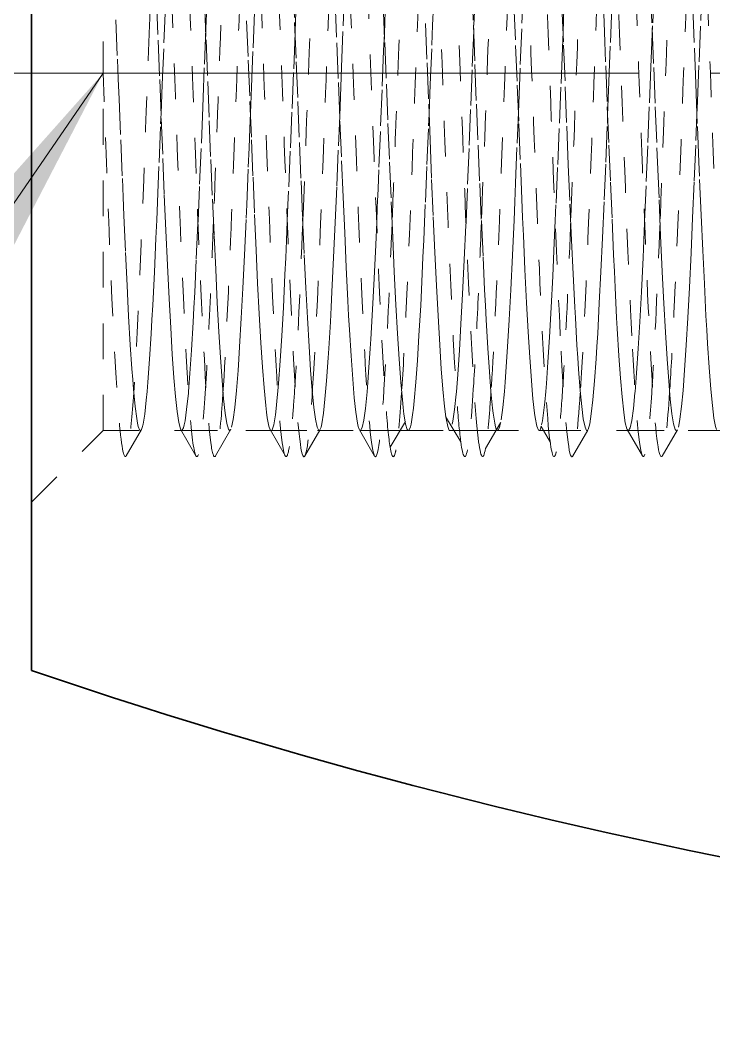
# Model space of a CAD drawing. Header units: millimetres. Extents: x -742 to 742, y -525 to 525.
# Drawn here: x -475.67 to -456.25, y 43.8 to 71.89 of the extents above; entities that cross this region are included whole.
import ezdxf

# ---------------------------------------------------------------- set-up
doc = ezdxf.new("R2010")
doc.units = ezdxf.units.MM
doc.linetypes.add('点画线', pattern=[18, 12, -2, 2, -2])
doc.linetypes.add('虚线', pattern=[2, 1, -1])
doc.layers.get('0').update_dxf_attribs({"lineweight": 35})
for name, color, linetype, lineweight in [('中心线层', 1, '点画线', 18), ('尺寸线层', 3, 'Continuous', 18), ('粗实线层', 7, 'Continuous', 35), ('虚线层', 6, '虚线', 18)]:
    doc.layers.add(name, color=color, linetype=linetype, lineweight=lineweight)

# ---------------------------------------------------------------- blocks, each defined once
blk = doc.blocks.new('*X5')
blk.add_line((-884.125, -146.714), (-884.125, -105.001))
blk.add_arc((-834.125, 0), 155, 251.18102, 270.00005)
at = {"layer": '虚线层', "color": 7}
for p, q in [((-882.125, -119.269), (-882.125, -130.001)), ((-882.125, -140.001), (-882.125, -130.005)), ((-884.125, -142), (-882.125, -140)), ((-884.125, -142.001), (-882.125, -140.001)), ((-884.125, -142.001), (-882.125, -140.001)), ((-882.125, -140), (-873.607, -140)), ((-882.125, -140.001), (-881.081, -140.001)), ((-882.125, -140.001), (-881.081, -140.001)), ((-879.92, -140.001), (-878.581, -140.001)), ((-879.92, -140.001), (-878.581, -140.001)), ((-877.42, -140.001), (-876.078, -140.001)), ((-877.42, -140.001), (-876.078, -140.001)), ((-874.923, -140.001), (-873.58, -140.001)), ((-874.923, -140.001), (-873.607, -140.001)), ((-873.607, -140), (-872.244, -140)), ((-873.607, -140.001), (-873.58, -140.001)), ((-872.421, -140.001), (-871.499, -140.001)), ((-872.421, -140.001), (-872.244, -140.001)), ((-872.244, -140), (-871.499, -140)), ((-872.244, -140.001), (-871.499, -140.001)), ((-871.499, -140), (-869.751, -140)), ((-871.499, -140.001), (-871.081, -140.001)), ((-871.499, -140.001), (-871.081, -140.001)), ((-869.919, -140.001), (-869.751, -140.001)), ((-869.919, -140.001), (-869.751, -140.001)), ((-869.751, -140), (-843.614, -140)), ((-869.751, -140.001), (-868.578, -140.001)), ((-869.751, -140.001), (-868.578, -140.001)), ((-867.422, -140.001), (-866.079, -140.001)), ((-867.422, -140.001), (-866.079, -140.001))]:
    blk.add_line(p, q, dxfattribs=at)
for points in [[(-879.948, -139.974), (-879.959, -139.949), (-880.004, -139.775), (-880.052, -139.464), (-880.098, -139.049), (-880.141, -138.524), (-880.186, -137.859), (-880.228, -137.128), (-880.272, -136.31), (-880.32, -135.367), (-880.366, -134.403), (-880.41, -133.384), (-880.455, -132.269), (-880.497, -131.18), (-880.541, -130.076), (-880.588, -128.915), (-880.634, -127.824)], [(-879.284, -127.973), (-879.24, -129.067), (-879.195, -130.229), (-879.153, -131.332), (-879.109, -132.418), (-879.062, -133.528), (-879.016, -134.539), (-878.971, -135.496), (-878.926, -136.428), (-878.883, -137.235), (-878.841, -137.953), (-878.794, -138.603), (-878.749, -139.113), (-878.703, -139.512), (-878.656, -139.806), (-878.614, -139.963), (-878.581, -140.001)], [(-878.736, -120.135), (-878.779, -120.376), (-878.824, -120.756), (-878.87, -121.234), (-878.915, -121.818), (-878.963, -122.541), (-879.006, -123.322), (-879.027, -123.747), (-879.048, -124.185), (-879.093, -125.168), (-879.138, -126.165), (-879.183, -127.208), (-879.231, -128.341), (-879.248, -128.746)], [(-877.444, -139.983), (-877.484, -139.879), (-877.529, -139.646), (-877.551, -139.484), (-877.572, -139.296), (-877.616, -138.805), (-877.659, -138.227), (-877.704, -137.549), (-877.752, -136.737), (-877.798, -135.879), (-877.841, -134.95), (-877.886, -133.908), (-877.928, -132.868), (-877.972, -131.792), (-878.02, -130.638), (-878.066, -129.533), (-878.11, -128.432)], [(-876.809, -127.444), (-876.762, -128.584), (-876.716, -129.685), (-876.671, -130.791), (-876.626, -131.942), (-876.583, -133.014), (-876.541, -134.048), (-876.494, -135.082), (-876.449, -136.002), (-876.403, -136.849), (-876.356, -137.648), (-876.314, -138.313), (-876.272, -138.876), (-876.226, -139.351), (-876.181, -139.685), (-876.135, -139.901), (-876.087, -139.998), (-876.078, -140.001)], [(-876.199, -120.03), (-876.21, -120.053), (-876.256, -120.239), (-876.302, -120.538), (-876.347, -120.953), (-876.394, -121.508), (-876.436, -122.143), (-876.479, -122.874), (-876.524, -123.737), (-876.57, -124.635), (-876.615, -125.6), (-876.663, -126.672), (-876.706, -127.734), (-876.727, -128.28), (-876.748, -128.823), (-876.75, -128.874)], [(-874.946, -139.983), (-874.96, -139.956), (-874.981, -139.888), (-875.002, -139.791), (-875.047, -139.488), (-875.091, -139.081), (-875.136, -138.563), (-875.184, -137.906), (-875.229, -137.181), (-875.251, -136.782), (-875.272, -136.369), (-875.316, -135.431), (-875.359, -134.47), (-875.404, -133.455), (-875.452, -132.343), (-875.498, -131.255), (-875.541, -130.152), (-875.586, -128.99), (-875.628, -127.898)], [(-874.283, -128.047), (-874.241, -129.142), (-874.194, -130.305), (-874.149, -131.406), (-874.103, -132.491), (-874.056, -133.598), (-874.014, -134.606), (-873.972, -135.559), (-873.926, -136.486), (-873.881, -137.287), (-873.835, -137.998), (-873.787, -138.641), (-873.744, -139.144), (-873.723, -139.356), (-873.702, -139.536), (-873.669, -139.757)], [(-873.734, -120.123), (-873.779, -120.356), (-873.825, -120.728), (-873.867, -121.198), (-873.91, -121.775), (-873.956, -122.491), (-874.002, -123.266), (-874.047, -124.123), (-874.094, -125.102), (-874.136, -126.095), (-874.179, -127.135), (-874.224, -128.267), (-874.25, -128.894)], [(-872.531, -139.613), (-872.568, -139.323), (-872.616, -138.84), (-872.66, -138.27), (-872.681, -137.944), (-872.702, -137.598), (-872.747, -136.792), (-872.791, -135.94), (-872.836, -135.016), (-872.884, -133.978), (-872.929, -132.94), (-872.951, -132.403), (-872.972, -131.867), (-873.016, -130.713), (-873.059, -129.608), (-873.104, -128.507)], [(-871.803, -127.517), (-871.756, -128.658), (-871.714, -129.761), (-871.672, -130.866), (-871.626, -132.017), (-871.581, -133.086), (-871.535, -134.117), (-871.487, -135.147), (-871.444, -136.062), (-871.423, -136.496), (-871.402, -136.904), (-871.357, -137.697), (-871.312, -138.355), (-871.267, -138.911), (-871.219, -139.377), (-871.202, -139.512)], [(-871.2, -120.025), (-871.21, -120.046), (-871.255, -120.223), (-871.297, -120.514), (-871.341, -120.921), (-871.388, -121.469), (-871.434, -122.097), (-871.479, -122.821), (-871.525, -123.678), (-871.567, -124.572), (-871.61, -125.532), (-871.656, -126.601), (-871.702, -127.66), (-871.747, -128.748), (-871.75, -128.818)], [(-870.048, -139.512), (-870.091, -139.113), (-870.112, -138.869), (-870.133, -138.602), (-870.178, -137.952), (-870.223, -137.234), (-870.268, -136.427), (-870.316, -135.494), (-870.36, -134.538), (-870.381, -134.034), (-870.402, -133.526), (-870.447, -132.416), (-870.491, -131.33), (-870.536, -130.227), (-870.584, -129.065), (-870.629, -127.972)], [(-869.804, -120.02), (-869.771, -120.101), (-869.726, -120.332), (-869.683, -120.673), (-869.641, -121.129), (-869.594, -121.724), (-869.549, -122.394), (-869.503, -123.158), (-869.456, -124.05), (-869.414, -124.974), (-869.372, -125.959), (-869.326, -127.049), (-869.281, -128.122), (-869.235, -129.217), (-869.187, -130.38), (-869.144, -131.481), (-869.123, -132.03), (-869.102, -132.564), (-869.057, -133.669), (-869.012, -134.674), (-868.967, -135.621), (-868.919, -136.543), (-868.902, -136.847)], [(-868.728, -120.112), (-868.772, -120.336), (-868.82, -120.7), (-868.866, -121.162), (-868.91, -121.733), (-868.955, -122.441), (-868.997, -123.21), (-869.041, -124.063), (-869.088, -125.037), (-869.134, -126.025), (-869.179, -127.063), (-869.225, -128.192), (-869.25, -128.852)], [(-867.748, -136.847), (-867.791, -136.001), (-867.812, -135.545), (-867.833, -135.081), (-867.878, -134.046), (-867.923, -133.012), (-867.968, -131.941), (-868.016, -130.789), (-868.06, -129.683), (-868.081, -129.127), (-868.102, -128.582), (-868.147, -127.442)], [(-867.306, -120.021), (-867.294, -120.044), (-867.249, -120.208), (-867.203, -120.491), (-867.156, -120.914), (-867.114, -121.431), (-867.072, -122.053), (-867.026, -122.811), (-866.981, -123.622), (-866.935, -124.511), (-866.887, -125.519), (-866.844, -126.533), (-866.823, -127.061), (-866.802, -127.59), (-866.757, -128.733), (-866.712, -129.836), (-866.667, -130.941), (-866.619, -132.09), (-866.602, -132.489)], [(-866.193, -120.02), (-866.204, -120.039), (-866.252, -120.207), (-866.298, -120.49), (-866.341, -120.89), (-866.386, -121.43), (-866.428, -122.051), (-866.472, -122.769), (-866.52, -123.62), (-866.566, -124.509), (-866.61, -125.465), (-866.655, -126.53), (-866.697, -127.587), (-866.741, -128.673), (-866.75, -128.899)], [(-865.448, -132.489), (-865.491, -131.404), (-865.512, -130.85), (-865.533, -130.302), (-865.578, -129.14), (-865.623, -128.045), (-865.668, -126.975), (-865.716, -125.889), (-865.76, -124.908), (-865.781, -124.436), (-865.802, -123.988), (-865.847, -123.101), (-865.891, -122.344), (-865.936, -121.681), (-865.984, -121.093), (-866.029, -120.646), (-866.051, -120.463), (-866.072, -120.313), (-866.116, -120.091), (-866.159, -120.004), (-866.169, -120.001)], [(-881.765, -128.509), (-881.722, -129.61), (-881.7, -130.167), (-881.678, -130.716), (-881.63, -131.869), (-881.584, -132.942), (-881.562, -133.47), (-881.54, -133.979), (-881.495, -135.017), (-881.453, -135.942), (-881.431, -136.381), (-881.409, -136.794), (-881.362, -137.6), (-881.316, -138.271), (-881.293, -138.571), (-881.271, -138.841), (-881.226, -139.324), (-881.183, -139.666), (-881.162, -139.794), (-881.141, -139.89), (-881.094, -139.996), (-881.081, -140.001)], [(-880.402, -128.746), (-880.359, -127.658), (-880.338, -127.12), (-880.317, -126.599), (-880.285, -125.83)], [(-873, -131.137), (-872.966, -130.318), (-872.921, -129.212), (-872.899, -128.658), (-872.878, -128.116), (-872.834, -126.989), (-872.791, -125.954), (-872.785, -125.814)], [(-865.5, -131.164), (-865.484, -130.785), (-865.44, -129.68), (-865.395, -128.522), (-865.353, -127.439), (-865.309, -126.387), (-865.285, -125.827)], [(-878, -131.12), (-877.972, -130.393), (-877.927, -129.287), (-877.882, -128.19), (-877.834, -127.061), (-877.79, -126.024), (-877.783, -125.861)], [(-875.5, -131.19), (-875.49, -130.936), (-875.469, -130.38), (-875.448, -129.831), (-875.403, -128.671), (-875.359, -127.585), (-875.314, -126.528), (-875.283, -125.844)], [(-870.5, -131.101), (-870.491, -130.86), (-870.446, -129.755), (-870.398, -128.597), (-870.353, -127.512), (-870.309, -126.458), (-870.284, -125.844)], [(-868, -131.174), (-867.965, -130.242), (-867.922, -129.137), (-867.878, -128.042), (-867.83, -126.917), (-867.784, -125.886), (-867.783, -125.864)], [(-880.5, -131.117), (-880.489, -130.863), (-880.467, -130.315), (-880.419, -129.153), (-880.402, -128.746)], [(-879.248, -128.746), (-879.291, -129.849), (-879.312, -130.406), (-879.333, -130.954), (-879.378, -132.103), (-879.423, -133.169), (-879.466, -134.152)], [(-879.248, -128.746), (-879.291, -129.849), (-879.312, -130.406), (-879.333, -130.954)], [(-876.75, -128.874), (-876.793, -129.984), (-876.838, -131.088), (-876.883, -132.179), (-876.931, -133.297), (-876.948, -133.681)], [(-874.25, -128.894), (-874.27, -129.365), (-874.315, -130.47), (-874.363, -131.627), (-874.406, -132.706), (-874.427, -133.239), (-874.448, -133.753), (-874.465, -134.166)], [(-871.75, -128.818), (-871.794, -129.908), (-871.836, -131.013), (-871.879, -132.105), (-871.924, -133.226), (-871.965, -134.162)], [(-869.25, -128.852), (-869.267, -129.289), (-869.31, -130.395), (-869.356, -131.552), (-869.402, -132.634), (-869.447, -133.683), (-869.467, -134.133)], [(-866.75, -128.899), (-866.788, -129.833), (-866.834, -130.938), (-866.879, -132.031), (-866.925, -133.154), (-866.966, -134.159)], [(-882.125, -130.003), (-882.125, -129.116)], [(-881.051, -139.975), (-881.049, -139.97), (-881.025, -139.911), (-881.003, -139.823), (-880.956, -139.539), (-880.914, -139.149), (-880.893, -138.909), (-880.872, -138.647), (-880.826, -138.005), (-880.781, -137.294), (-880.758, -136.902), (-880.735, -136.494), (-880.687, -135.568), (-880.644, -134.616), (-880.623, -134.115), (-880.602, -133.608), (-880.557, -132.501), (-880.512, -131.417), (-880.5, -131.117)], [(-878.102, -133.681), (-878.059, -132.631), (-878.038, -132.09), (-878.017, -131.55), (-878, -131.12)], [(-873.502, -139.823), (-873.459, -139.556), (-873.438, -139.377), (-873.417, -139.172), (-873.372, -138.648), (-873.327, -138.04), (-873.282, -137.335), (-873.234, -136.496), (-873.19, -135.617), (-873.169, -135.147), (-873.148, -134.669), (-873.103, -133.61), (-873.059, -132.559), (-873.014, -131.476), (-873, -131.137)], [(-870.982, -139.703), (-870.934, -139.356), (-870.89, -138.908), (-870.869, -138.641), (-870.848, -138.352), (-870.803, -137.657), (-870.759, -136.9), (-870.714, -136.058), (-870.666, -135.094), (-870.621, -134.112), (-870.599, -133.598), (-870.578, -133.081), (-870.534, -131.955), (-870.5, -131.101)], [(-866.021, -139.901), (-865.999, -139.806), (-865.978, -139.684), (-865.934, -139.329), (-865.891, -138.874), (-865.846, -138.31), (-865.798, -137.608), (-865.753, -136.845), (-865.709, -135.998), (-865.665, -135.028), (-865.622, -134.043), (-865.578, -133.009), (-865.53, -131.881), (-865.5, -131.164)], [(-875.802, -137.705), (-875.759, -136.954), (-875.738, -136.543), (-875.717, -136.118), (-875.672, -135.158), (-875.627, -134.181), (-875.582, -133.152), (-875.534, -132.03), (-875.5, -131.19)], [(-868.548, -139.969), (-868.503, -139.809), (-868.459, -139.534), (-868.414, -139.142), (-868.366, -138.61), (-868.321, -137.995), (-868.299, -137.648), (-868.278, -137.283), (-868.234, -136.438), (-868.191, -135.554), (-868.146, -134.602), (-868.098, -133.54), (-868.053, -132.486), (-868.009, -131.401), (-868, -131.174)], [(-866.602, -132.489), (-866.559, -133.543), (-866.538, -134.059), (-866.517, -134.554), (-866.472, -135.557), (-866.427, -136.441), (-866.382, -137.246), (-866.334, -137.997), (-866.29, -138.611), (-866.269, -138.881), (-866.248, -139.12), (-866.203, -139.535), (-866.159, -139.81), (-866.114, -139.965), (-866.079, -140.001)], [(-864.951, -139.97), (-864.979, -139.89), (-865.024, -139.65), (-865.07, -139.302), (-865.115, -138.839), (-865.163, -138.236), (-865.206, -137.56), (-865.227, -137.183), (-865.248, -136.79), (-865.293, -135.892), (-865.338, -134.964), (-865.383, -133.975), (-865.431, -132.883), (-865.448, -132.489)], [(-878.526, -139.903), (-878.481, -139.688), (-878.435, -139.355), (-878.387, -138.881), (-878.344, -138.319), (-878.323, -137.997), (-878.302, -137.655), (-878.257, -136.856), (-878.212, -136.011), (-878.167, -135.091), (-878.119, -134.058), (-878.102, -133.681)], [(-876.948, -133.681), (-876.967, -134.136)], [(-879.466, -134.152), (-879.468, -134.197), (-879.516, -135.222), (-879.56, -136.132), (-879.581, -136.563), (-879.602, -136.967), (-879.647, -137.753), (-879.691, -138.403), (-879.732, -138.904)], [(-876.967, -134.136), (-876.991, -134.685), (-877.012, -135.17), (-877.033, -135.632), (-877.078, -136.553), (-877.123, -137.347), (-877.168, -138.051), (-877.216, -138.685), (-877.234, -138.891)], [(-874.465, -134.166), (-874.493, -134.804), (-874.538, -135.743), (-874.583, -136.611), (-874.631, -137.438), (-874.648, -137.705)], [(-871.965, -134.162), (-871.97, -134.251), (-872.015, -135.225), (-872.063, -136.179), (-872.106, -137.01), (-872.127, -137.396), (-872.148, -137.754), (-872.193, -138.435), (-872.232, -138.917)], [(-869.467, -134.133), (-869.494, -134.737), (-869.536, -135.68), (-869.579, -136.555), (-869.624, -137.387), (-869.67, -138.086), (-869.715, -138.686), (-869.735, -138.908)], [(-866.966, -134.159), (-866.967, -134.183), (-867.01, -135.16), (-867.056, -136.12), (-867.102, -136.956), (-867.147, -137.706), (-867.194, -138.394), (-867.234, -138.919)], [(-868.967, -135.621), (-868.919, -136.543), (-868.902, -136.847)], [(-868.902, -136.847), (-868.859, -137.61), (-868.838, -137.96), (-868.817, -138.28), (-868.772, -138.875), (-868.727, -139.33), (-868.682, -139.67), (-868.634, -139.901), (-868.59, -139.996), (-868.578, -140.001)], [(-867.453, -139.973), (-867.463, -139.95), (-867.506, -139.779), (-867.527, -139.647), (-867.548, -139.487), (-867.593, -139.056), (-867.638, -138.532), (-867.683, -137.904), (-867.731, -137.14), (-867.748, -136.847)], [(-867.731, -137.14), (-867.748, -136.847)], [(-874.631, -137.438), (-874.648, -137.705)], [(-876.064, -139.994), (-876.044, -139.964), (-876.023, -139.901), (-876.002, -139.809), (-875.957, -139.516), (-875.912, -139.118), (-875.867, -138.608), (-875.819, -137.96), (-875.802, -137.705)], [(-874.648, -137.705), (-874.691, -138.362), (-874.712, -138.655), (-874.733, -138.916), (-874.778, -139.382), (-874.823, -139.707), (-874.868, -139.913), (-874.916, -140)], [(-874.648, -137.705), (-874.691, -138.362), (-874.712, -138.654), (-874.733, -138.916), (-874.778, -139.382), (-874.823, -139.707), (-874.868, -139.913), (-874.916, -139.999)], [(-879.732, -138.904), (-879.736, -138.95), (-879.784, -139.408), (-879.829, -139.725), (-879.851, -139.84), (-879.872, -139.923), (-879.916, -140), (-879.919, -140.001)], [(-877.234, -138.891), (-877.26, -139.18), (-877.281, -139.386), (-877.302, -139.562), (-877.347, -139.837), (-877.391, -139.976)], [(-872.232, -138.917), (-872.238, -138.977), (-872.283, -139.409), (-872.331, -139.738), (-872.348, -139.823)], [(-869.735, -138.908), (-869.763, -139.203), (-869.806, -139.579), (-869.827, -139.724), (-869.848, -139.838)], [(-867.234, -138.919), (-867.236, -138.943), (-867.279, -139.383), (-867.324, -139.721), (-867.37, -139.921), (-867.415, -140)], [(-873.502, -139.823), (-873.459, -139.556)], [(-871.202, -139.512), (-871.159, -139.795), (-871.138, -139.892), (-871.117, -139.958), (-871.081, -140.001)], [(-869.919, -140.001), (-869.938, -139.99), (-869.983, -139.878), (-870.031, -139.63), (-870.048, -139.512)], [(-879.851, -139.84), (-879.872, -139.923), (-879.916, -140), (-879.919, -140.001)], [(-874.089, -140.462), (-873.663, -139.746)], [(-873.669, -139.757), (-873.657, -139.821), (-873.612, -139.969), (-873.58, -140.001)], [(-873.669, -139.757), (-873.657, -139.821), (-873.612, -139.969), (-873.58, -140.001)], [(-873.567, -139.996), (-873.519, -139.892), (-873.502, -139.823)], [(-873.567, -139.996), (-873.519, -139.892), (-873.502, -139.823)], [(-872.537, -139.603), (-872.11, -140.319)], [(-872.421, -140.001), (-872.433, -139.996), (-872.478, -139.89), (-872.523, -139.666), (-872.531, -139.613)], [(-871.417, -140.497), (-871, -139.786)], [(-871.072, -139.998), (-871.027, -139.911), (-870.996, -139.779)], [(-871, -139.786), (-870.991, -139.77)], [(-869.866, -139.88), (-869.863, -139.886)], [(-881.474, -140.706), (-881.045, -139.965)], [(-879.955, -139.962), (-879.528, -140.702)], [(-878.973, -140.702), (-878.546, -139.962)], [(-878.572, -139.998), (-878.552, -139.974)], [(-877.449, -139.974), (-877.022, -140.714)], [(-877.419, -140.001), (-877.436, -139.993)], [(-876.487, -140.726), (-876.06, -139.989)], [(-874.949, -139.978), (-874.522, -140.716)], [(-869.86, -139.89), (-869.893, -139.98)], [(-869.863, -139.886), (-869.601, -140.333)], [(-868.985, -140.723), (-868.558, -139.985)], [(-868.569, -139.998), (-868.562, -139.992)], [(-867.456, -139.968), (-867.029, -140.705)], [(-867.37, -139.921), (-867.415, -139.999)], [(-866.476, -140.713), (-866.049, -139.975)], [(-866.066, -139.996), (-866.052, -139.98)], [(-869.447, -140.596), (-869.44, -140.607)]]:
    blk.add_lwpolyline(points, dxfattribs=at)
for points, knots in [([(-879.528, -140.702), (-879.581, -140.601), (-879.634, -140.218), (-879.783, -138.388), (-879.879, -136.363), (-880.071, -131.543), (-880.167, -128.806), (-880.358, -123.928), (-880.454, -121.846), (-880.629, -119.57), (-880.708, -119.127), (-880.786, -119.315)], [0, 0, 0, 0, 1421.508173, 1421.508173, 3978.271413, 3978.271413, 6535.034652, 6535.034652, 9091.797892, 9091.797892, 11193.328556, 11193.328556, 11193.328556, 11193.328556]), ([(-878.973, -140.702), (-879.015, -140.782), (-879.058, -140.682), (-879.196, -139.752), (-879.292, -138.178), (-879.483, -133.891), (-879.579, -131.229), (-879.771, -126.086), (-879.867, -123.666), (-880.049, -120.401), (-880.136, -119.461), (-880.223, -119.295)], [0, 0, 0, 0, 1139.46545, 1139.46545, 3708.073026, 3708.073026, 6276.680601, 6276.680601, 8845.288176, 8845.288176, 11168.396343, 11168.396343, 11168.396343, 11168.396343]), ([(-877.022, -140.713), (-877.048, -140.677), (-877.074, -140.571), (-877.196, -139.752), (-877.292, -138.178), (-877.483, -133.891), (-877.579, -131.229), (-877.771, -126.086), (-877.867, -123.666), (-878.058, -120.237), (-878.154, -119.269), (-878.25, -119.269), (-878.25, -119.269), (-878.25, -119.269)], [0, 0, 0, 0, 833.713536, 833.713536, 3897.485143, 3897.485143, 6961.25675, 6961.25675, 10025.028356, 10025.028356, 13088.799963, 13088.799963, 13089.491329, 13089.491329, 13089.491329, 13089.491329]), ([(-876.487, -140.726), (-876.495, -140.734), (-876.504, -140.735), (-876.608, -140.647), (-876.704, -139.599), (-876.896, -136.051), (-876.992, -133.593), (-877.183, -128.432), (-877.279, -125.791), (-877.471, -121.597), (-877.567, -120.093), (-877.684, -119.398), (-877.706, -119.319), (-877.728, -119.288)], [0, 0, 0, 0, 271.059491, 271.059491, 3296.159169, 3296.159169, 6321.258846, 6321.258846, 9346.358524, 9346.358524, 12371.458201, 12371.458201, 13061.715716, 13061.715716, 13061.715716, 13061.715716]), ([(-874.522, -140.716), (-874.615, -140.574), (-874.708, -139.539), (-874.896, -136.051), (-874.992, -133.593), (-875.183, -128.432), (-875.279, -125.791), (-875.471, -121.597), (-875.567, -120.093), (-875.701, -119.299), (-875.74, -119.226), (-875.779, -119.302)], [0, 0, 0, 0, 2464.97362, 2464.97362, 5016.916997, 5016.916997, 7568.860375, 7568.860375, 10120.803752, 10120.803752, 11151.071329, 11151.071329, 11151.071329, 11151.071329]), ([(-874.089, -140.463), (-874.13, -140.218), (-874.171, -139.807), (-874.308, -137.92), (-874.404, -135.784), (-874.596, -130.853), (-874.692, -128.119), (-874.883, -123.361), (-874.979, -121.395), (-875.125, -119.72), (-875.174, -119.386), (-875.224, -119.298)], [0, 0, 0, 0, 1213.360429, 1213.360429, 4031.0727, 4031.0727, 6848.784971, 6848.784971, 9666.497242, 9666.497242, 11124.155008, 11124.155008, 11124.155008, 11124.155008]), ([(-872.11, -140.319), (-872.144, -140.07), (-872.179, -139.708), (-872.308, -137.92), (-872.404, -135.784), (-872.596, -130.853), (-872.692, -128.119), (-872.883, -123.361), (-872.979, -121.395), (-873.141, -119.536), (-873.206, -119.196), (-873.272, -119.289)], [0, 0, 0, 0, 976.208309, 976.208309, 3723.246116, 3723.246116, 6470.283923, 6470.283923, 9217.32173, 9217.32173, 11096.702933, 11096.702933, 11096.702933, 11096.702933]), ([(-871.625, -140.208), (-871.721, -139.406), (-871.817, -137.696), (-872.008, -133.234), (-872.104, -130.538), (-872.296, -125.445), (-872.392, -123.111), (-872.565, -120.23), (-872.643, -119.457), (-872.721, -119.299)], [0, 0, 0, 0, 2376.947924, 2376.947924, 4753.895848, 4753.895848, 7130.843772, 7130.843772, 9062.517088, 9062.517088, 9062.517088, 9062.517088]), ([(-869.625, -140.208), (-869.721, -139.406), (-869.817, -137.696), (-870.008, -133.234), (-870.104, -130.538), (-870.296, -125.445), (-870.392, -123.111), (-870.583, -119.933), (-870.679, -119.127), (-870.775, -119.29), (-870.775, -119.29), (-870.776, -119.291)], [0, 0, 0, 0, 2775.237144, 2775.237144, 5550.474288, 5550.474288, 8325.711432, 8325.711432, 11100.948576, 11100.948576, 11106.03196, 11106.03196, 11106.03196, 11106.03196]), ([(-869.325, -137.348), (-869.421, -135.456), (-869.517, -132.93), (-869.708, -127.749), (-869.804, -125.158), (-869.996, -121.164), (-870.092, -119.807), (-870.201, -119.345), (-870.214, -119.308), (-870.227, -119.288)], [0, 0, 0, 0, 2888.15505, 2888.15505, 5776.310101, 5776.310101, 8664.465151, 8664.465151, 9061.819924, 9061.819924, 9061.819924, 9061.819924]), ([(-867.325, -137.348), (-867.421, -135.456), (-867.517, -132.93), (-867.708, -127.749), (-867.804, -125.158), (-867.996, -121.164), (-868.092, -119.807), (-868.218, -119.271), (-868.249, -119.24), (-868.279, -119.302)], [0, 0, 0, 0, 2723.2593, 2723.2593, 5446.518601, 5446.518601, 8169.777901, 8169.777901, 9039.884872, 9039.884872, 9039.884872, 9039.884872]), ([(-867.025, -132.671), (-867.121, -130.157), (-867.217, -127.439), (-867.408, -122.82), (-867.504, -120.977), (-867.642, -119.603), (-867.684, -119.359), (-867.727, -119.293)], [0, 0, 0, 0, 2919.462485, 2919.462485, 5838.92497, 5838.92497, 7123.714959, 7123.714959, 7123.714959, 7123.714959]), ([(-865.025, -132.671), (-865.121, -130.157), (-865.217, -127.439), (-865.408, -122.82), (-865.504, -120.977), (-865.658, -119.45), (-865.715, -119.205), (-865.773, -119.291)], [0, 0, 0, 0, 2732.985005, 2732.985005, 5465.97001, 5465.97001, 7106.67635, 7106.67635, 7106.67635, 7106.67635]), ([(-878.482, -121.041), (-878.501, -121.315), (-878.519, -121.618), (-878.633, -123.663), (-878.729, -126.078), (-878.825, -128.654)], [0, 0, 0, 0, 834.062917, 834.062917, 5149.024227, 5149.024227, 5149.024227, 5149.024227]), ([(-875.982, -121.041), (-876.067, -122.31), (-876.152, -124.196), (-876.333, -128.802), (-876.429, -131.536), (-876.525, -133.95)], [0, 0, 0, 0, 2417.903196, 2417.903196, 5137.62042, 5137.62042, 5137.62042, 5137.62042]), ([(-870.983, -121.057), (-871.01, -121.451), (-871.036, -121.904), (-871.158, -124.244), (-871.254, -126.739), (-871.411, -130.975), (-871.472, -132.636), (-871.533, -134.155)], [0, 0, 0, 0, 1033.119869, 1033.119869, 4765.972697, 4765.972697, 7145.898632, 7145.898632, 7145.898632, 7145.898632]), ([(-873.484, -121.07), (-873.539, -121.898), (-873.595, -122.982), (-873.746, -126.437), (-873.842, -129.118), (-873.969, -132.529), (-874.001, -133.36), (-874.033, -134.151)], [0, 0, 0, 0, 2171.529134, 2171.529134, 5923.283723, 5923.283723, 7170.826482, 7170.826482, 7170.826482, 7170.826482]), ([(-868.484, -121.063), (-868.577, -122.456), (-868.67, -124.589), (-868.853, -129.36), (-868.944, -131.928), (-869.035, -134.185)], [0, 0, 0, 0, 2578.899042, 2578.899042, 5091.575695, 5091.575695, 5091.575695, 5091.575695]), ([(-865.985, -121.085), (-866.048, -122.038), (-866.112, -123.326), (-866.271, -127.101), (-866.367, -129.811), (-866.486, -132.969), (-866.51, -133.583), (-866.534, -134.174)], [0, 0, 0, 0, 2462.992954, 2462.992954, 6182.87595, 6182.87595, 7107.404498, 7107.404498, 7107.404498, 7107.404498]), ([(-878.215, -125.808), (-878.223, -125.991), (-878.23, -126.176), (-878.333, -128.802), (-878.429, -131.536), (-878.525, -133.95)], [0, 0, 0, 0, 366.871239, 366.871239, 5135.845815, 5135.845815, 5135.845815, 5135.845815]), ([(-875.716, -125.819), (-875.79, -127.656), (-875.864, -129.703), (-876.033, -134.238), (-876.129, -136.614), (-876.225, -138.269)], [0, 0, 0, 0, 2231.761303, 2231.761303, 5124.72364, 5124.72364, 5124.72364, 5124.72364]), ([(-870.715, -125.807), (-870.731, -126.197), (-870.747, -126.597), (-870.858, -129.495), (-870.954, -132.223), (-871.123, -136.345), (-871.195, -137.868), (-871.268, -138.95)], [0, 0, 0, 0, 608.751588, 608.751588, 4320.526806, 4320.526806, 7130.462833, 7130.462833, 7130.462833, 7130.462833]), ([(-868.216, -125.812), (-868.298, -127.859), (-868.38, -130.167), (-868.558, -134.871), (-868.654, -137.159), (-868.756, -138.777), (-868.762, -138.868), (-868.768, -138.956)], [0, 0, 0, 0, 3183.263828, 3183.263828, 6887.260073, 6887.260073, 7116.369279, 7116.369279, 7116.369279, 7116.369279]), ([(-873.217, -125.847), (-873.261, -126.949), (-873.306, -128.127), (-873.446, -131.912), (-873.542, -134.529), (-873.681, -137.5), (-873.724, -138.297), (-873.767, -138.939)], [0, 0, 0, 0, 1731.984136, 1731.984136, 5471.117469, 5471.117469, 7155.058302, 7155.058302, 7155.058302, 7155.058302]), ([(-865.717, -125.847), (-865.77, -127.157), (-865.822, -128.574), (-865.971, -132.592), (-866.067, -135.153), (-866.197, -137.799), (-866.232, -138.414), (-866.266, -138.929)], [0, 0, 0, 0, 2041.791033, 2041.791033, 5752.781882, 5752.781882, 7091.631819, 7091.631819, 7091.631819, 7091.631819]), ([(-880.825, -128.654), (-880.921, -131.23), (-881.017, -133.888), (-881.164, -137.185), (-881.216, -138.173), (-881.267, -138.941)], [0, 0, 0, 0, 3348.547276, 3348.547276, 5149.809747, 5149.809747, 5149.809747, 5149.809747]), ([(-881.473, -140.706), (-881.545, -140.83), (-881.616, -140.44), (-881.783, -138.388), (-881.879, -136.363), (-882.025, -132.696), (-882.075, -131.349), (-882.125, -130.003)], [0, 0, 0, 0, 2361.974384, 2361.974384, 5533.039134, 5533.039134, 7187.526449, 7187.526449, 7187.526449, 7187.526449]), ([(-866.476, -140.713), (-866.563, -140.849), (-866.651, -140.201), (-866.833, -137.421), (-866.929, -135.185), (-867.025, -132.671)], [0, 0, 0, 0, 2396.951272, 2396.951272, 5035.447167, 5035.447167, 5035.447167, 5035.447167]), ([(-879.034, -134.17), (-879.06, -134.821), (-879.086, -135.446), (-879.158, -137.058), (-879.204, -137.953), (-879.25, -138.679)], [0, 0, 0, 0, 1862.00435, 1862.00435, 5120.795978, 5120.795978, 5120.795978, 5120.795978]), ([(-879.034, -134.17), (-879.06, -134.821), (-879.086, -135.445), (-879.158, -137.057), (-879.204, -137.953), (-879.25, -138.679)], [0, 0, 0, 0, 1861.930193, 1861.930193, 5120.796091, 5120.796091, 5120.796091, 5120.796091]), ([(-871.533, -134.155), (-871.568, -135.018), (-871.603, -135.835), (-871.675, -137.376), (-871.712, -138.081), (-871.75, -138.672)], [0, 0, 0, 0, 2444.556516, 2444.556516, 5074.809241, 5074.809241, 5074.809241, 5074.809241]), ([(-869.035, -134.185), (-869.04, -134.314), (-869.045, -134.442), (-869.117, -136.196), (-869.183, -137.611), (-869.25, -138.669)], [0, 0, 0, 0, 366.472594, 366.472594, 5058.15251, 5058.15251, 5058.15251, 5058.15251]), ([(-868.985, -140.723), (-869.003, -140.742), (-869.02, -140.73), (-869.133, -140.442), (-869.229, -139.241), (-869.325, -137.348)], [0, 0, 0, 0, 777.623176, 777.623176, 5042.584134, 5042.584134, 5042.584134, 5042.584134]), ([(-867.029, -140.705), (-867.032, -140.7), (-867.035, -140.693), (-867.133, -140.442), (-867.229, -139.241), (-867.325, -137.348)], [0, 0, 0, 0, 151.337181, 151.337181, 5030.218343, 5030.218343, 5030.218343, 5030.218343]), ([(-874.225, -138.269), (-874.321, -139.924), (-874.417, -140.809), (-874.516, -140.725), (-874.519, -140.721), (-874.522, -140.716)], [0, 0, 0, 0, 4914.722066, 4914.722066, 5082.214884, 5082.214884, 5082.214884, 5082.214884]), ([(-879.25, -138.679), (-879.3, -139.47), (-879.35, -140.059), (-879.443, -140.682), (-879.485, -140.782), (-879.528, -140.702)], [0, 0, 0, 0, 2760.689788, 2760.689788, 5111.270349, 5111.270349, 5111.270349, 5111.270349]), ([(-879.25, -138.679), (-879.3, -139.47), (-879.35, -140.059), (-879.443, -140.682), (-879.485, -140.782), (-879.528, -140.701)], [0, 0, 0, 0, 2760.65632, 2760.65632, 5111.270445, 5111.270445, 5111.270445, 5111.270445]), ([(-876.75, -138.678), (-876.771, -139.01), (-876.792, -139.306), (-876.882, -140.419), (-876.952, -140.812), (-877.022, -140.713)], [0, 0, 0, 0, 1172.997008, 1172.997008, 5095.201993, 5095.201993, 5095.201993, 5095.201993]), ([(-869.25, -138.669), (-869.279, -139.137), (-869.308, -139.534), (-869.37, -140.193), (-869.401, -140.436), (-869.433, -140.578)], [0, 0, 0, 0, 2417.889196, 2417.889196, 5048.86871, 5048.86871, 5048.86871, 5048.86871]), ([(-866.749, -138.671), (-866.75, -138.675), (-866.75, -138.679), (-866.843, -140.159), (-866.936, -140.883), (-867.029, -140.705)], [0, 0, 0, 0, 13.140311, 13.140311, 5032.960975, 5032.960975, 5032.960975, 5032.960975]), ([(-881.267, -138.941), (-881.312, -139.601), (-881.356, -140.097), (-881.425, -140.56), (-881.449, -140.663), (-881.473, -140.706)], [0, 0, 0, 0, 3300.352098, 3300.352098, 5122.729699, 5122.729699, 5122.729699, 5122.729699]), ([(-878.768, -138.958), (-878.783, -139.178), (-878.798, -139.38), (-878.866, -140.217), (-878.919, -140.601), (-878.973, -140.702)], [0, 0, 0, 0, 1110.333594, 1110.333594, 5106.603426, 5106.603426, 5106.603426, 5106.603426]), ([(-871.268, -138.95), (-871.291, -139.298), (-871.314, -139.6), (-871.353, -140.018), (-871.369, -140.162), (-871.385, -140.283)], [0, 0, 0, 0, 3024.268737, 3024.268737, 5060.212102, 5060.212102, 5060.212102, 5060.212102]), ([(-866.266, -138.929), (-866.328, -139.842), (-866.389, -140.44), (-866.459, -140.678), (-866.468, -140.7), (-866.476, -140.713)], [0, 0, 0, 0, 4400.261512, 4400.261512, 5030.44764, 5030.44764, 5030.44764, 5030.44764])]:
    blk.add_open_spline(points, degree=3, knots=knots, dxfattribs=at)
for points in [[(-880.717, -125.847), (-880.753, -126.741), (-880.789, -127.686), (-880.825, -128.654)], [(-878.825, -128.654), (-878.895, -130.525), (-878.964, -132.44), (-879.034, -134.17)], [(-878.825, -128.654), (-878.895, -130.525), (-878.964, -132.44), (-879.034, -134.17)], [(-878.525, -133.95), (-878.606, -135.991), (-878.687, -137.751), (-878.768, -138.958)], [(-876.525, -133.95), (-876.528, -134.031), (-876.532, -134.112), (-876.535, -134.192)], [(-876.525, -133.95), (-876.528, -134.031), (-876.532, -134.112), (-876.535, -134.192)], [(-876.535, -134.192), (-876.607, -135.979), (-876.678, -137.538), (-876.75, -138.678)], [(-876.535, -134.192), (-876.607, -135.979), (-876.678, -137.538), (-876.75, -138.678)], [(-874.033, -134.151), (-874.097, -135.738), (-874.161, -137.164), (-874.225, -138.269)], [(-866.534, -134.174), (-866.606, -135.955), (-866.678, -137.527), (-866.749, -138.671)], [(-876.225, -138.269), (-876.312, -139.776), (-876.4, -140.644), (-876.487, -140.726)], [(-876.75, -138.678), (-876.771, -139.01), (-876.792, -139.306), (-876.813, -139.562)], [(-871.75, -138.672), (-871.808, -139.598), (-871.867, -140.246), (-871.925, -140.543)], [(-873.767, -138.939), (-873.82, -139.722), (-873.872, -140.275), (-873.925, -140.543)], [(-868.768, -138.956), (-868.84, -140.032), (-868.913, -140.645), (-868.985, -140.723)], [(-871.925, -140.543), (-871.987, -140.856), (-872.049, -140.772), (-872.11, -140.319)], [(-871.925, -140.542), (-871.987, -140.856), (-872.049, -140.772), (-872.11, -140.319)], [(-871.417, -140.496), (-871.486, -140.88), (-871.556, -140.789), (-871.625, -140.208)], [(-869.44, -140.607), (-869.502, -140.854), (-869.563, -140.724), (-869.625, -140.208)], [(-876.908, -140.445), (-876.946, -140.676), (-876.984, -140.767), (-877.022, -140.713)], [(-873.925, -140.542), (-873.98, -140.82), (-874.034, -140.786), (-874.089, -140.463)], [(-873.925, -140.543), (-873.962, -140.731), (-873.999, -140.776), (-874.036, -140.684)]]:
    blk.add_open_spline(points, degree=3, dxfattribs=at)
blk = doc.blocks.new('*X4')
at = {"layer": '中心线层'}
for p, q in [((-877.125, -130), (-889.125, -130)), ((-877.125, -130.001), (-889.125, -130.001)), ((-877.125, -130.001), (-889.125, -130.001)), ((-831.125, -130), (-887.125, -130))]:
    blk.add_line(p, q, dxfattribs=at)
at = {"color": 0, "linetype": 'ByBlock'}
blk.add_blockref('*X5', (0, 0), dxfattribs=at)
blk = doc.blocks.new('*X25')
at = {"layer": '尺寸线层'}
blk.add_hatch(color=0, dxfattribs=at).paths.add_polyline_path([(-473.349, 70.398), (-482.626, 52.504), (-486.745, 55.338)], flags=0)
at = {"layer": '尺寸线层', "color": 0}
blk.add_line((-473.349, 70.398), (-499.396, 32.539), dxfattribs=at)

msp = doc.modelspace()

# ---------------------------------------------------------------- block references
at = {"layer": '尺寸线层'}
msp.add_blockref('*X25', (0, 0), dxfattribs=at)
at = {"layer": '粗实线层'}
msp.add_blockref('*X4', (408.776, 200.401), dxfattribs=at)

doc.saveas('drawing.dxf')
